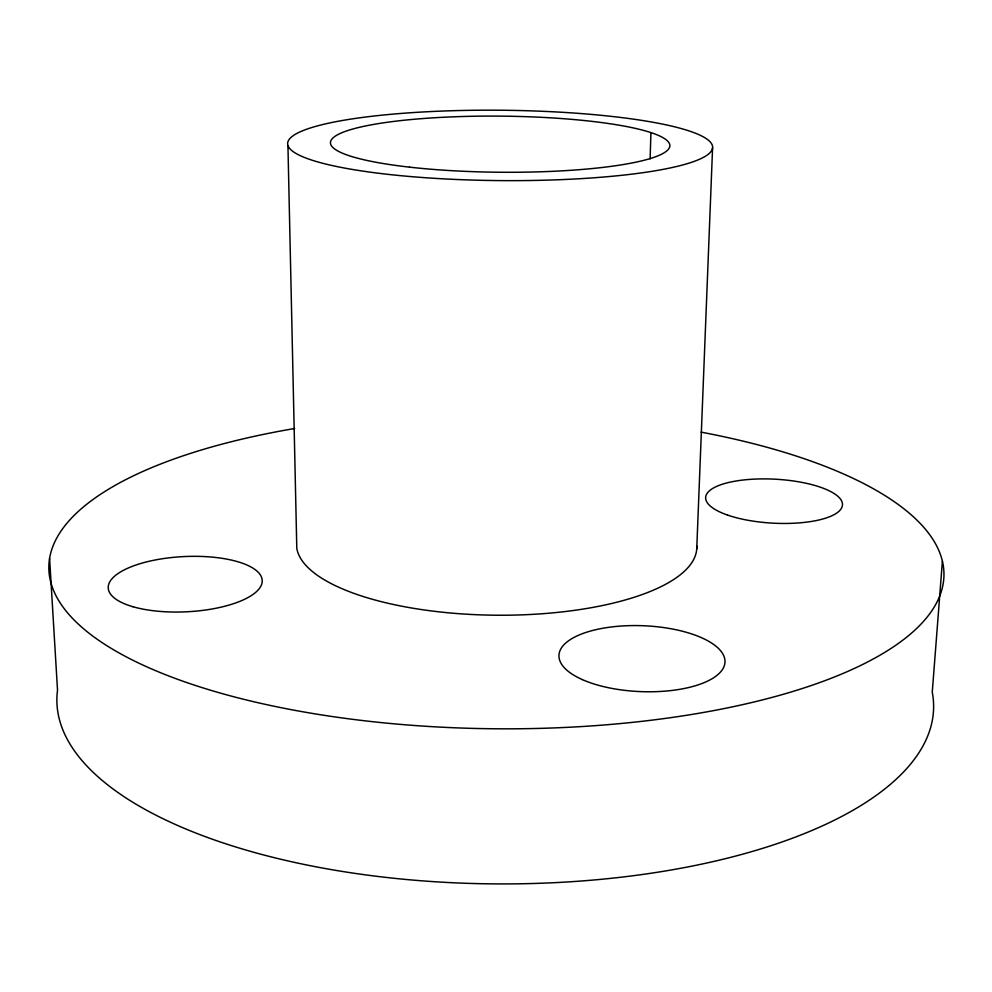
<?xml version="1.0" encoding="UTF-8"?>
<svg xmlns="http://www.w3.org/2000/svg" width="992" height="992" viewBox="0 0 992 992"><rect width="100%" height="100%" fill="white"/><g stroke="black" fill="none" stroke-linecap="round" stroke-linejoin="round"><path stroke-width="1.49" d="M650.12 158.906L650.926 132.606M696.744 548.812L712.591 147.734A212.511 35.191 0.5 0 0 396.577 113.807A212.511 35.191 0.5 0 0 391.183 174.704A212.511 35.191 0.5 0 0 712.591 147.734M942.4 561.174L932.257 692.205A438.39 180.606 0.5 0 1 500.6 883.922A438.39 180.606 0.5 0 1 57.524 690.271L49.6 558.36M287.94 145.551L296.794 548.316A200.173 69.465 0.5 0 0 504.358 615.226A200.173 69.465 0.5 0 0 696.756 546.022M701.108 432.14A447.578 157.84 0.5 0 1 843.175 673.382A447.578 157.84 0.5 0 1 147.56 667.17A447.578 157.84 0.5 0 1 294.636 428.507M409.498 167.14A169.719 28.061 0.5 0 0 669.712 146.742A169.719 28.061 0.5 0 0 421.178 118.68A169.719 28.061 0.5 0 0 409.498 167.14M727.483 515.046A68.485 21.998 3.1 0 0 840.745 509.33A68.485 21.998 3.1 0 0 753.994 479.136A68.485 21.998 3.1 0 0 727.483 515.046M582.292 679.582A83.068 32.959 2.3 0 0 721.792 670.443A83.068 32.959 2.3 0 0 621.86 625.989A83.068 32.959 2.3 0 0 582.292 679.582M132.916 606.72A77.078 27.64 -2.8 0 0 260.338 587.078A77.078 27.64 -2.8 0 0 162.576 558.707A77.078 27.64 -2.8 0 0 132.916 606.72"/></g></svg>
